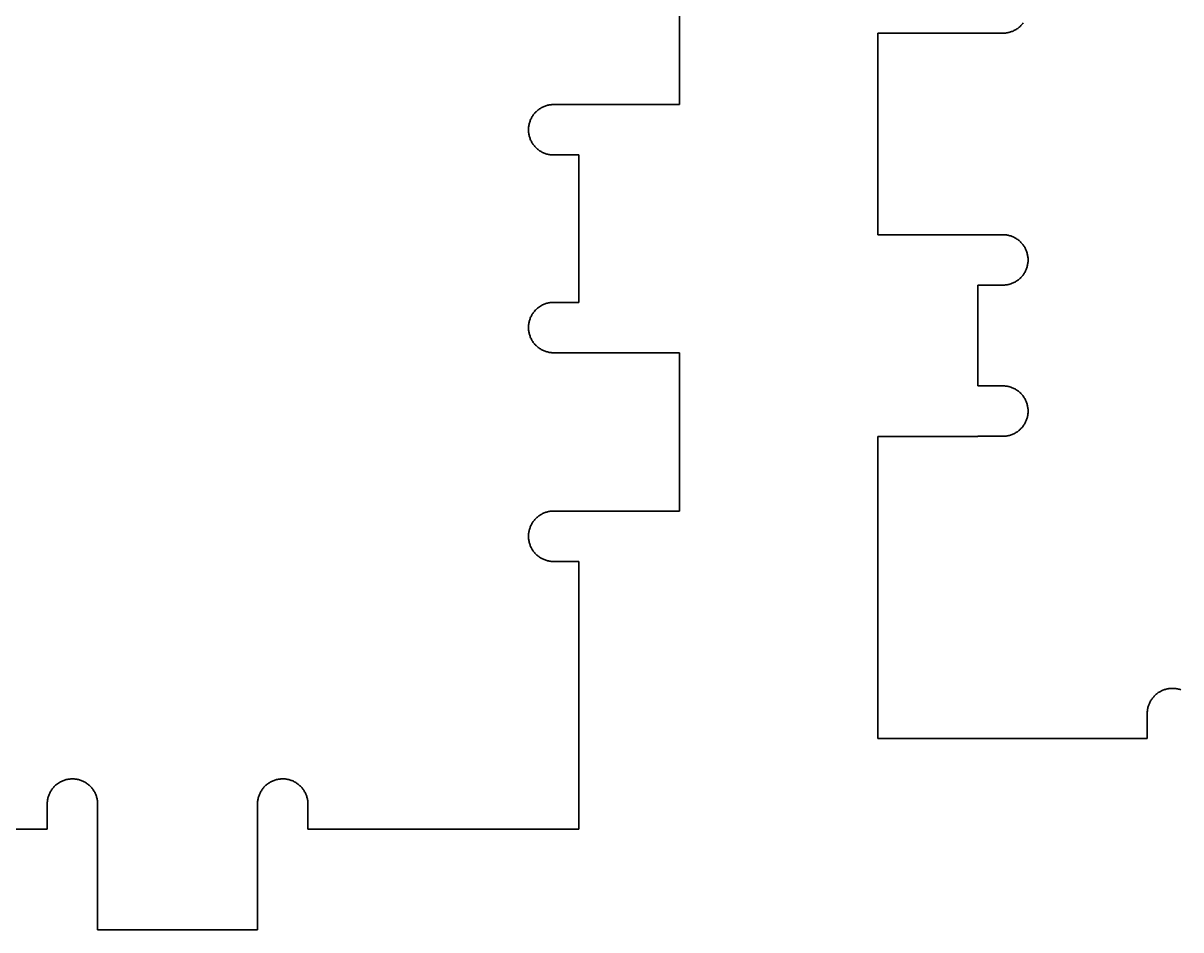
# Model space of a CAD drawing. Header units: millimetres. Extents: x -39.9 to 52, y -17.1 to 47.
# Drawn here: x -16.94 to 6.04, y 10.95 to 28.95 of the extents above; entities that cross this region are included whole.
import ezdxf

# ---------------------------------------------------------------- set-up
doc = ezdxf.new("R2010")
doc.units = ezdxf.units.MM
doc.layers.add('Outline', color=7, linetype='Continuous', true_color=0xffffff)

msp = doc.modelspace()

# ---------------------------------------------------------------- linework, layer by layer
at = {"layer": 'Outline', "color": 18, "lineweight": 35, "true_color": 0x000000}
for p, q in [((-3.912, 27.332), (-3.912, 30.525)), ((2.91, 28.955), (2.9, 28.941)), ((2.006, 28.749), (0.023, 28.749)), ((0.023, 28.749), (0.023, 24.749)), ((2.01, 28.749), (2.006, 28.749)), ((2.505, 28.749), (2.01, 28.749)), ((2.506, 28.749), (2.505, 28.749)), ((2.523, 28.749), (2.506, 28.749)), ((2.541, 28.75), (2.523, 28.749)), ((2.558, 28.751), (2.541, 28.75)), ((2.575, 28.754), (2.558, 28.751)), ((2.593, 28.756), (2.575, 28.754)), ((2.61, 28.76), (2.593, 28.756)), ((2.627, 28.764), (2.61, 28.76)), ((2.644, 28.768), (2.627, 28.764)), ((2.66, 28.773), (2.644, 28.768)), ((2.677, 28.779), (2.66, 28.773)), ((2.693, 28.785), (2.677, 28.779)), ((2.709, 28.792), (2.693, 28.785)), ((2.725, 28.799), (2.709, 28.792)), ((2.74, 28.807), (2.725, 28.799)), ((2.756, 28.816), (2.74, 28.807)), ((2.771, 28.825), (2.756, 28.816)), ((2.785, 28.834), (2.771, 28.825)), ((2.8, 28.844), (2.785, 28.834)), ((2.814, 28.855), (2.8, 28.844)), ((2.827, 28.866), (2.814, 28.855)), ((2.84, 28.877), (2.827, 28.866)), ((2.853, 28.889), (2.84, 28.877)), ((2.865, 28.901), (2.853, 28.889)), ((2.877, 28.914), (2.865, 28.901)), ((2.889, 28.927), (2.877, 28.914)), ((2.9, 28.941), (2.889, 28.927)), ((-6.832, 27.097), (-6.823, 27.111)), ((-6.823, 27.111), (-6.813, 27.126)), ((-6.813, 27.126), (-6.802, 27.14)), ((-6.802, 27.14), (-6.791, 27.153)), ((-6.791, 27.153), (-6.78, 27.166)), ((-6.78, 27.166), (-6.768, 27.179)), ((-6.768, 27.179), (-6.756, 27.191)), ((-6.756, 27.191), (-6.743, 27.203)), ((-6.743, 27.203), (-6.73, 27.215)), ((-6.73, 27.215), (-6.716, 27.226)), ((-6.716, 27.226), (-6.702, 27.236)), ((-6.702, 27.236), (-6.688, 27.246)), ((-6.688, 27.246), (-6.673, 27.256)), ((-6.673, 27.256), (-6.658, 27.265)), ((-6.658, 27.265), (-6.643, 27.273)), ((-6.643, 27.273), (-6.628, 27.281)), ((-6.628, 27.281), (-6.612, 27.289)), ((-6.612, 27.289), (-6.596, 27.295)), ((-6.596, 27.295), (-6.579, 27.302)), ((-6.579, 27.302), (-6.563, 27.307)), ((-6.563, 27.307), (-6.546, 27.312)), ((-6.546, 27.312), (-6.529, 27.317)), ((-6.529, 27.317), (-6.512, 27.321)), ((-6.512, 27.321), (-6.495, 27.324)), ((-6.495, 27.324), (-6.478, 27.327)), ((-6.478, 27.327), (-6.461, 27.329)), ((-6.461, 27.329), (-6.443, 27.331)), ((-6.443, 27.331), (-6.426, 27.332)), ((-6.426, 27.332), (-6.408, 27.332)), ((-6.408, 27.332), (-5.908, 27.332)), ((-5.908, 27.332), (-3.912, 27.332)), ((-6.907, 26.867), (-6.906, 26.884)), ((-6.906, 26.884), (-6.903, 26.901)), ((-6.903, 26.901), (-6.901, 26.919)), ((-6.901, 26.919), (-6.897, 26.936)), ((-6.897, 26.936), (-6.893, 26.953)), ((-6.893, 26.953), (-6.889, 26.97)), ((-6.889, 26.97), (-6.884, 26.986)), ((-6.884, 26.986), (-6.878, 27.003)), ((-6.878, 27.003), (-6.872, 27.019)), ((-6.872, 27.019), (-6.865, 27.035)), ((-6.865, 27.035), (-6.858, 27.051)), ((-6.858, 27.051), (-6.85, 27.066)), ((-6.85, 27.066), (-6.841, 27.082)), ((-6.841, 27.082), (-6.832, 27.097)), ((-6.908, 26.849), (-6.907, 26.867)), ((-6.908, 26.832), (-6.908, 26.849)), ((-6.908, 26.814), (-6.908, 26.832)), ((-6.907, 26.797), (-6.908, 26.814)), ((-6.905, 26.779), (-6.907, 26.797)), ((-6.903, 26.762), (-6.905, 26.779)), ((-6.901, 26.745), (-6.903, 26.762)), ((-6.897, 26.728), (-6.901, 26.745)), ((-6.893, 26.711), (-6.897, 26.728)), ((-6.889, 26.694), (-6.893, 26.711)), ((-6.884, 26.677), (-6.889, 26.694)), ((-6.878, 26.661), (-6.884, 26.677)), ((-6.872, 26.644), (-6.878, 26.661)), ((-6.865, 26.628), (-6.872, 26.644)), ((-6.858, 26.613), (-6.865, 26.628)), ((-6.85, 26.597), (-6.858, 26.613)), ((-6.841, 26.582), (-6.85, 26.597)), ((-6.832, 26.567), (-6.841, 26.582)), ((-6.823, 26.552), (-6.832, 26.567)), ((-6.813, 26.538), (-6.823, 26.552)), ((-6.802, 26.524), (-6.813, 26.538)), ((-6.791, 26.51), (-6.802, 26.524)), ((-6.78, 26.497), (-6.791, 26.51)), ((-6.768, 26.485), (-6.78, 26.497)), ((-6.756, 26.472), (-6.768, 26.485)), ((-6.743, 26.46), (-6.756, 26.472)), ((-6.73, 26.449), (-6.743, 26.46)), ((-6.716, 26.438), (-6.73, 26.449)), ((-6.702, 26.427), (-6.716, 26.438)), ((-6.688, 26.417), (-6.702, 26.427)), ((-6.673, 26.408), (-6.688, 26.417)), ((-6.658, 26.399), (-6.673, 26.408)), ((-6.643, 26.39), (-6.658, 26.399)), ((-6.627, 26.382), (-6.643, 26.39)), ((-6.612, 26.375), (-6.627, 26.382)), ((-6.596, 26.368), (-6.612, 26.375)), ((-6.579, 26.362), (-6.596, 26.368)), ((-6.563, 26.356), (-6.579, 26.362)), ((-6.546, 26.351), (-6.563, 26.356)), ((-6.529, 26.347), (-6.546, 26.351)), ((-6.512, 26.343), (-6.529, 26.347)), ((-6.495, 26.339), (-6.512, 26.343)), ((-6.478, 26.337), (-6.495, 26.339)), ((-6.461, 26.335), (-6.478, 26.337)), ((-6.443, 26.333), (-6.461, 26.335)), ((-6.426, 26.332), (-6.443, 26.333)), ((-6.408, 26.332), (-6.426, 26.332)), ((-5.912, 26.332), (-6.408, 26.332)), ((-5.912, 23.407), (-5.912, 26.332)), ((0.023, 24.749), (2.006, 24.749)), ((2.006, 24.749), (2.006, 24.749)), ((2.006, 24.749), (2.506, 24.749)), ((2.506, 24.749), (2.524, 24.749)), ((2.524, 24.749), (2.541, 24.748)), ((2.541, 24.748), (2.558, 24.746)), ((2.558, 24.746), (2.576, 24.744)), ((2.576, 24.744), (2.593, 24.741)), ((2.593, 24.741), (2.61, 24.738)), ((2.61, 24.738), (2.627, 24.734)), ((2.627, 24.734), (2.644, 24.729)), ((2.644, 24.729), (2.661, 24.724)), ((2.661, 24.724), (2.677, 24.719)), ((2.677, 24.719), (2.693, 24.712)), ((2.693, 24.712), (2.709, 24.705)), ((2.709, 24.705), (2.725, 24.698)), ((2.725, 24.698), (2.741, 24.69)), ((2.741, 24.69), (2.756, 24.682)), ((2.756, 24.682), (2.771, 24.673)), ((2.771, 24.673), (2.786, 24.663)), ((2.786, 24.663), (2.8, 24.653)), ((2.8, 24.653), (2.814, 24.643)), ((2.814, 24.643), (2.827, 24.632)), ((2.827, 24.632), (2.841, 24.62)), ((2.841, 24.62), (2.853, 24.608)), ((2.853, 24.608), (2.866, 24.596)), ((2.866, 24.596), (2.878, 24.583)), ((2.878, 24.583), (2.889, 24.57)), ((2.889, 24.57), (2.9, 24.556)), ((2.9, 24.556), (2.91, 24.543)), ((2.91, 24.543), (2.92, 24.528)), ((2.92, 24.528), (2.93, 24.514)), ((2.93, 24.514), (2.939, 24.499)), ((2.939, 24.499), (2.947, 24.483)), ((2.947, 24.483), (2.955, 24.468)), ((2.955, 24.468), (2.963, 24.452)), ((2.963, 24.452), (2.97, 24.436)), ((2.97, 24.436), (2.976, 24.42)), ((2.976, 24.42), (2.981, 24.403)), ((2.981, 24.403), (2.987, 24.386)), ((2.987, 24.386), (2.991, 24.37)), ((2.991, 24.37), (2.995, 24.353)), ((2.991, 24.128), (2.987, 24.111)), ((2.995, 24.145), (2.991, 24.128)), ((2.995, 24.353), (2.998, 24.335)), ((2.998, 24.162), (2.995, 24.145)), ((2.998, 24.335), (3.001, 24.318)), ((3.001, 24.179), (2.998, 24.162)), ((3.001, 24.318), (3.003, 24.301)), ((3.003, 24.196), (3.001, 24.179)), ((3.003, 24.301), (3.005, 24.284)), ((3.005, 24.214), (3.003, 24.196)), ((3.005, 24.284), (3.006, 24.266)), ((3.006, 24.231), (3.005, 24.214)), ((3.006, 24.266), (3.006, 24.249)), ((3.006, 24.249), (3.006, 24.231)), ((2.866, 23.901), (2.853, 23.889)), ((2.877, 23.914), (2.866, 23.901)), ((2.889, 23.927), (2.877, 23.914)), ((2.9, 23.941), (2.889, 23.927)), ((2.91, 23.955), (2.9, 23.941)), ((2.92, 23.969), (2.91, 23.955)), ((2.93, 23.984), (2.92, 23.969)), ((2.939, 23.999), (2.93, 23.984)), ((2.947, 24.014), (2.939, 23.999)), ((2.955, 24.03), (2.947, 24.014)), ((2.963, 24.045), (2.955, 24.03)), ((2.97, 24.061), (2.963, 24.045)), ((2.976, 24.078), (2.97, 24.061)), ((2.981, 24.094), (2.976, 24.078)), ((2.987, 24.111), (2.981, 24.094)), ((2.506, 23.749), (2.01, 23.749)), ((2.01, 23.749), (2.01, 21.749)), ((2.524, 23.749), (2.506, 23.749)), ((2.541, 23.75), (2.524, 23.749)), ((2.558, 23.752), (2.541, 23.75)), ((2.576, 23.754), (2.558, 23.752)), ((2.593, 23.756), (2.576, 23.754)), ((2.61, 23.76), (2.593, 23.756)), ((2.627, 23.764), (2.61, 23.76)), ((2.644, 23.768), (2.627, 23.764)), ((2.661, 23.773), (2.644, 23.768)), ((2.677, 23.779), (2.661, 23.773)), ((2.693, 23.785), (2.677, 23.779)), ((2.709, 23.792), (2.693, 23.785)), ((2.725, 23.799), (2.709, 23.792)), ((2.741, 23.807), (2.725, 23.799)), ((2.756, 23.816), (2.741, 23.807)), ((2.771, 23.825), (2.756, 23.816)), ((2.786, 23.834), (2.771, 23.825)), ((2.8, 23.844), (2.786, 23.834)), ((2.814, 23.855), (2.8, 23.844)), ((2.827, 23.866), (2.814, 23.855)), ((2.841, 23.877), (2.827, 23.866)), ((2.853, 23.889), (2.841, 23.877)), ((-6.813, 23.201), (-6.802, 23.215)), ((-6.802, 23.215), (-6.791, 23.228)), ((-6.791, 23.228), (-6.78, 23.242)), ((-6.78, 23.242), (-6.768, 23.254)), ((-6.768, 23.254), (-6.756, 23.267)), ((-6.756, 23.267), (-6.743, 23.279)), ((-6.743, 23.279), (-6.73, 23.29)), ((-6.73, 23.29), (-6.716, 23.301)), ((-6.716, 23.301), (-6.702, 23.311)), ((-6.702, 23.311), (-6.688, 23.321)), ((-6.688, 23.321), (-6.673, 23.331)), ((-6.673, 23.331), (-6.658, 23.34)), ((-6.658, 23.34), (-6.643, 23.348)), ((-6.643, 23.348), (-6.627, 23.356)), ((-6.627, 23.356), (-6.612, 23.364)), ((-6.612, 23.364), (-6.596, 23.371)), ((-6.596, 23.371), (-6.579, 23.377)), ((-6.579, 23.377), (-6.563, 23.382)), ((-6.563, 23.382), (-6.546, 23.388)), ((-6.546, 23.388), (-6.529, 23.392)), ((-6.529, 23.392), (-6.512, 23.396)), ((-6.512, 23.396), (-6.495, 23.399)), ((-6.495, 23.399), (-6.478, 23.402)), ((-6.478, 23.402), (-6.461, 23.404)), ((-6.461, 23.404), (-6.443, 23.406)), ((-6.443, 23.406), (-6.426, 23.407)), ((-6.426, 23.407), (-6.408, 23.407)), ((-6.408, 23.407), (-6.407, 23.407)), ((-6.407, 23.407), (-5.912, 23.407)), ((-6.905, 22.959), (-6.903, 22.977)), ((-6.903, 22.977), (-6.901, 22.994)), ((-6.901, 22.994), (-6.897, 23.011)), ((-6.897, 23.011), (-6.893, 23.028)), ((-6.893, 23.028), (-6.889, 23.045)), ((-6.889, 23.045), (-6.884, 23.062)), ((-6.884, 23.062), (-6.878, 23.078)), ((-6.878, 23.078), (-6.872, 23.094)), ((-6.872, 23.094), (-6.865, 23.11)), ((-6.865, 23.11), (-6.858, 23.126)), ((-6.858, 23.126), (-6.85, 23.142)), ((-6.85, 23.142), (-6.841, 23.157)), ((-6.841, 23.157), (-6.832, 23.172)), ((-6.832, 23.172), (-6.823, 23.187)), ((-6.823, 23.187), (-6.813, 23.201)), ((-6.908, 22.925), (-6.907, 22.942)), ((-6.908, 22.907), (-6.908, 22.925)), ((-6.908, 22.89), (-6.908, 22.907)), ((-6.907, 22.872), (-6.908, 22.89)), ((-6.907, 22.942), (-6.905, 22.959)), ((-6.906, 22.855), (-6.907, 22.872)), ((-6.903, 22.838), (-6.906, 22.855)), ((-6.901, 22.82), (-6.903, 22.838)), ((-6.897, 22.803), (-6.901, 22.82)), ((-6.893, 22.786), (-6.897, 22.803)), ((-6.889, 22.769), (-6.893, 22.786)), ((-6.884, 22.753), (-6.889, 22.769)), ((-6.878, 22.736), (-6.884, 22.753)), ((-6.872, 22.72), (-6.878, 22.736)), ((-6.865, 22.704), (-6.872, 22.72)), ((-6.858, 22.688), (-6.865, 22.704)), ((-6.85, 22.672), (-6.858, 22.688)), ((-6.841, 22.657), (-6.85, 22.672)), ((-6.832, 22.642), (-6.841, 22.657)), ((-6.823, 22.628), (-6.832, 22.642)), ((-6.813, 22.613), (-6.823, 22.628)), ((-6.802, 22.599), (-6.813, 22.613)), ((-6.791, 22.586), (-6.802, 22.599)), ((-6.78, 22.573), (-6.791, 22.586)), ((-6.768, 22.56), (-6.78, 22.573)), ((-6.756, 22.548), (-6.768, 22.56)), ((-6.743, 22.536), (-6.756, 22.548)), ((-6.73, 22.524), (-6.743, 22.536)), ((-6.716, 22.513), (-6.73, 22.524)), ((-6.702, 22.503), (-6.716, 22.513)), ((-6.688, 22.493), (-6.702, 22.503)), ((-6.673, 22.483), (-6.688, 22.493)), ((-6.658, 22.474), (-6.673, 22.483)), ((-6.643, 22.466), (-6.658, 22.474)), ((-6.627, 22.458), (-6.643, 22.466)), ((-6.612, 22.45), (-6.627, 22.458)), ((-6.596, 22.444), (-6.612, 22.45)), ((-6.579, 22.437), (-6.596, 22.444)), ((-6.563, 22.432), (-6.579, 22.437)), ((-6.546, 22.427), (-6.563, 22.432)), ((-6.529, 22.422), (-6.546, 22.427)), ((-6.512, 22.418), (-6.529, 22.422)), ((-6.495, 22.415), (-6.512, 22.418)), ((-6.478, 22.412), (-6.495, 22.415)), ((-6.461, 22.41), (-6.478, 22.412)), ((-6.443, 22.408), (-6.461, 22.41)), ((-6.426, 22.408), (-6.443, 22.408)), ((-6.408, 22.407), (-6.426, 22.408)), ((-5.908, 22.407), (-6.408, 22.407)), ((-6.408, 22.407), (-6.408, 22.407)), ((-3.912, 22.407), (-5.908, 22.407)), ((-3.912, 19.265), (-3.912, 22.407)), ((2.01, 21.749), (2.506, 21.749)), ((2.506, 21.749), (2.506, 21.749)), ((2.506, 21.749), (2.524, 21.748)), ((2.524, 21.748), (2.541, 21.747)), ((2.541, 21.747), (2.558, 21.746)), ((2.558, 21.746), (2.576, 21.744)), ((2.576, 21.744), (2.593, 21.741)), ((2.593, 21.741), (2.61, 21.738)), ((2.61, 21.738), (2.627, 21.734)), ((2.627, 21.734), (2.644, 21.729)), ((2.644, 21.729), (2.661, 21.724)), ((2.661, 21.724), (2.677, 21.718)), ((2.677, 21.718), (2.693, 21.712)), ((2.693, 21.712), (2.709, 21.705)), ((2.709, 21.705), (2.725, 21.698)), ((2.725, 21.698), (2.741, 21.69)), ((2.741, 21.69), (2.756, 21.682)), ((2.756, 21.682), (2.771, 21.673)), ((2.771, 21.673), (2.786, 21.663)), ((2.786, 21.663), (2.8, 21.653)), ((2.8, 21.653), (2.814, 21.643)), ((2.814, 21.643), (2.827, 21.632)), ((2.827, 21.632), (2.841, 21.62)), ((2.841, 21.62), (2.853, 21.608)), ((2.853, 21.608), (2.866, 21.596)), ((2.866, 21.596), (2.878, 21.583)), ((2.878, 21.583), (2.889, 21.57)), ((2.889, 21.57), (2.9, 21.556)), ((2.9, 21.556), (2.91, 21.542)), ((2.91, 21.542), (2.921, 21.528)), ((2.921, 21.528), (2.93, 21.514)), ((2.93, 21.514), (2.939, 21.499)), ((2.939, 21.499), (2.947, 21.483)), ((2.947, 21.483), (2.955, 21.468)), ((2.955, 21.468), (2.963, 21.452)), ((2.963, 21.452), (2.97, 21.436)), ((2.97, 21.436), (2.976, 21.42)), ((2.976, 21.42), (2.982, 21.403)), ((2.982, 21.403), (2.987, 21.386)), ((2.987, 21.386), (2.991, 21.37)), ((2.991, 21.37), (2.995, 21.353)), ((2.995, 21.147), (2.992, 21.13)), ((2.995, 21.353), (2.998, 21.335)), ((2.999, 21.164), (2.995, 21.147)), ((2.998, 21.335), (3.001, 21.318)), ((3.001, 21.181), (2.999, 21.164)), ((3.001, 21.318), (3.003, 21.301)), ((3.003, 21.197), (3.001, 21.181)), ((3.003, 21.301), (3.005, 21.284)), ((3.005, 21.215), (3.003, 21.197)), ((3.005, 21.284), (3.006, 21.266)), ((3.006, 21.232), (3.005, 21.215)), ((3.006, 21.266), (3.006, 21.249)), ((3.006, 21.249), (3.006, 21.232)), ((2.871, 20.907), (2.859, 20.895)), ((2.883, 20.92), (2.871, 20.907)), ((2.894, 20.933), (2.883, 20.92)), ((2.904, 20.946), (2.894, 20.933)), ((2.914, 20.96), (2.904, 20.946)), ((2.924, 20.974), (2.914, 20.96)), ((2.933, 20.989), (2.924, 20.974)), ((2.942, 21.004), (2.933, 20.989)), ((2.95, 21.019), (2.942, 21.004)), ((2.957, 21.034), (2.95, 21.019)), ((2.965, 21.049), (2.957, 21.034)), ((2.971, 21.065), (2.965, 21.049)), ((2.977, 21.081), (2.971, 21.065)), ((2.983, 21.097), (2.977, 21.081)), ((2.987, 21.114), (2.983, 21.097)), ((2.992, 21.13), (2.987, 21.114)), ((2.01, 20.748), (0.023, 20.748)), ((0.023, 20.748), (0.023, 14.749)), ((2.505, 20.749), (2.01, 20.749)), ((2.01, 20.749), (2.01, 20.748)), ((2.506, 20.749), (2.505, 20.749)), ((2.523, 20.749), (2.506, 20.749)), ((2.54, 20.75), (2.523, 20.749)), ((2.557, 20.751), (2.54, 20.75)), ((2.574, 20.753), (2.557, 20.751)), ((2.591, 20.756), (2.574, 20.753)), ((2.607, 20.759), (2.591, 20.756)), ((2.624, 20.763), (2.607, 20.759)), ((2.641, 20.767), (2.624, 20.763)), ((2.657, 20.772), (2.641, 20.767)), ((2.673, 20.778), (2.657, 20.772)), ((2.689, 20.784), (2.673, 20.778)), ((2.705, 20.79), (2.689, 20.784)), ((2.721, 20.797), (2.705, 20.79)), ((2.736, 20.805), (2.721, 20.797)), ((2.751, 20.813), (2.736, 20.805)), ((2.766, 20.821), (2.751, 20.813)), ((2.78, 20.831), (2.766, 20.821)), ((2.794, 20.84), (2.78, 20.831)), ((2.808, 20.85), (2.794, 20.84)), ((2.821, 20.861), (2.808, 20.85)), ((2.834, 20.872), (2.821, 20.861)), ((2.847, 20.883), (2.834, 20.872)), ((2.859, 20.895), (2.847, 20.883)), ((-6.813, 19.058), (-6.802, 19.072)), ((-6.802, 19.072), (-6.791, 19.086)), ((-6.791, 19.086), (-6.78, 19.099)), ((-6.78, 19.099), (-6.768, 19.112)), ((-6.768, 19.112), (-6.756, 19.124)), ((-6.756, 19.124), (-6.743, 19.136)), ((-6.743, 19.136), (-6.73, 19.147)), ((-6.73, 19.147), (-6.716, 19.158)), ((-6.716, 19.158), (-6.702, 19.169)), ((-6.702, 19.169), (-6.688, 19.179)), ((-6.688, 19.179), (-6.673, 19.188)), ((-6.673, 19.188), (-6.658, 19.197)), ((-6.658, 19.197), (-6.643, 19.206)), ((-6.643, 19.206), (-6.628, 19.214)), ((-6.628, 19.214), (-6.612, 19.221)), ((-6.612, 19.221), (-6.596, 19.228)), ((-6.596, 19.228), (-6.579, 19.234)), ((-6.579, 19.234), (-6.563, 19.24)), ((-6.563, 19.24), (-6.546, 19.245)), ((-6.546, 19.245), (-6.529, 19.25)), ((-6.529, 19.25), (-6.512, 19.254)), ((-6.512, 19.254), (-6.495, 19.257)), ((-6.495, 19.257), (-6.478, 19.26)), ((-6.478, 19.26), (-6.461, 19.262)), ((-6.461, 19.262), (-6.443, 19.263)), ((-6.443, 19.263), (-6.426, 19.264)), ((-6.426, 19.264), (-6.408, 19.265)), ((-6.408, 19.265), (-5.912, 19.265)), ((-5.912, 19.265), (-5.908, 19.265)), ((-5.908, 19.265), (-3.912, 19.265)), ((-6.903, 18.834), (-6.901, 18.851)), ((-6.901, 18.851), (-6.897, 18.868)), ((-6.897, 18.868), (-6.893, 18.885)), ((-6.893, 18.885), (-6.889, 18.902)), ((-6.889, 18.902), (-6.884, 18.919)), ((-6.884, 18.919), (-6.878, 18.935)), ((-6.878, 18.935), (-6.872, 18.952)), ((-6.872, 18.952), (-6.865, 18.968)), ((-6.865, 18.968), (-6.858, 18.984)), ((-6.858, 18.984), (-6.85, 18.999)), ((-6.85, 18.999), (-6.841, 19.014)), ((-6.841, 19.014), (-6.832, 19.029)), ((-6.832, 19.029), (-6.823, 19.044)), ((-6.823, 19.044), (-6.813, 19.058)), ((-6.908, 18.782), (-6.907, 18.799)), ((-6.908, 18.764), (-6.908, 18.782)), ((-6.908, 18.747), (-6.908, 18.764)), ((-6.907, 18.729), (-6.908, 18.747)), ((-6.907, 18.799), (-6.906, 18.817)), ((-6.905, 18.712), (-6.907, 18.729)), ((-6.906, 18.817), (-6.903, 18.834)), ((-6.903, 18.695), (-6.905, 18.712)), ((-6.901, 18.678), (-6.903, 18.695)), ((-6.897, 18.66), (-6.901, 18.678)), ((-6.893, 18.643), (-6.897, 18.66)), ((-6.889, 18.627), (-6.893, 18.643)), ((-6.884, 18.61), (-6.889, 18.627)), ((-6.878, 18.593), (-6.884, 18.61)), ((-6.872, 18.577), (-6.878, 18.593)), ((-6.865, 18.561), (-6.872, 18.577)), ((-6.858, 18.545), (-6.865, 18.561)), ((-6.85, 18.53), (-6.858, 18.545)), ((-6.841, 18.514), (-6.85, 18.53)), ((-6.832, 18.499), (-6.841, 18.514)), ((-6.823, 18.485), (-6.832, 18.499)), ((-6.813, 18.471), (-6.823, 18.485)), ((-6.802, 18.457), (-6.813, 18.471)), ((-6.791, 18.443), (-6.802, 18.457)), ((-6.78, 18.43), (-6.791, 18.443)), ((-6.768, 18.417), (-6.78, 18.43)), ((-6.756, 18.405), (-6.768, 18.417)), ((-6.743, 18.393), (-6.756, 18.405)), ((-6.73, 18.381), (-6.743, 18.393)), ((-6.716, 18.37), (-6.73, 18.381)), ((-6.702, 18.36), (-6.716, 18.37)), ((-6.688, 18.35), (-6.702, 18.36)), ((-6.673, 18.34), (-6.688, 18.35)), ((-6.658, 18.331), (-6.673, 18.34)), ((-6.643, 18.323), (-6.658, 18.331)), ((-6.627, 18.315), (-6.643, 18.323)), ((-6.612, 18.308), (-6.627, 18.315)), ((-6.596, 18.301), (-6.612, 18.308)), ((-6.579, 18.295), (-6.596, 18.301)), ((-6.563, 18.289), (-6.579, 18.295)), ((-6.546, 18.284), (-6.563, 18.289)), ((-6.529, 18.279), (-6.546, 18.284)), ((-6.512, 18.275), (-6.529, 18.279)), ((-6.495, 18.272), (-6.512, 18.275)), ((-6.478, 18.269), (-6.495, 18.272)), ((-6.461, 18.267), (-6.478, 18.269)), ((-6.443, 18.266), (-6.461, 18.267)), ((-6.426, 18.265), (-6.443, 18.266)), ((-6.408, 18.264), (-6.426, 18.265)), ((-5.912, 18.264), (-6.408, 18.264)), ((-5.912, 12.954), (-5.912, 18.264)), ((5.536, 15.618), (5.55, 15.629)), ((5.55, 15.629), (5.563, 15.64)), ((5.563, 15.64), (5.577, 15.651)), ((5.577, 15.651), (5.591, 15.661)), ((5.591, 15.661), (5.606, 15.67)), ((5.606, 15.67), (5.621, 15.679)), ((5.621, 15.679), (5.636, 15.687)), ((5.636, 15.687), (5.652, 15.695)), ((5.652, 15.695), (5.668, 15.703)), ((5.668, 15.703), (5.684, 15.71)), ((5.684, 15.71), (5.7, 15.716)), ((5.7, 15.716), (5.716, 15.722)), ((5.716, 15.722), (5.733, 15.727)), ((5.733, 15.727), (5.75, 15.731)), ((5.75, 15.731), (5.767, 15.735)), ((5.767, 15.735), (5.784, 15.738)), ((5.784, 15.738), (5.801, 15.741)), ((5.801, 15.741), (5.819, 15.743)), ((5.819, 15.743), (5.836, 15.745)), ((5.836, 15.745), (5.853, 15.746)), ((5.853, 15.746), (5.871, 15.746)), ((5.871, 15.746), (5.888, 15.746)), ((5.888, 15.746), (5.905, 15.745)), ((5.905, 15.745), (5.922, 15.743)), ((5.922, 15.743), (5.939, 15.741)), ((5.939, 15.741), (5.956, 15.739)), ((5.956, 15.739), (5.973, 15.736)), ((5.973, 15.736), (5.989, 15.732)), ((5.989, 15.732), (6.006, 15.728)), ((6.006, 15.728), (6.022, 15.723)), ((6.022, 15.723), (6.038, 15.717)), ((5.39, 15.384), (5.396, 15.401)), ((5.396, 15.401), (5.401, 15.417)), ((5.401, 15.417), (5.407, 15.433)), ((5.407, 15.433), (5.414, 15.449)), ((5.414, 15.449), (5.422, 15.465)), ((5.422, 15.465), (5.43, 15.481)), ((5.43, 15.481), (5.438, 15.496)), ((5.438, 15.496), (5.447, 15.511)), ((5.447, 15.511), (5.457, 15.526)), ((5.457, 15.526), (5.467, 15.54)), ((5.467, 15.54), (5.477, 15.554)), ((5.477, 15.554), (5.488, 15.567)), ((5.488, 15.567), (5.499, 15.581)), ((5.499, 15.581), (5.511, 15.593)), ((5.511, 15.593), (5.524, 15.606)), ((5.524, 15.606), (5.536, 15.618)), ((5.371, 15.264), (5.372, 15.281)), ((5.371, 15.246), (5.371, 15.264)), ((5.371, 14.749), (5.371, 15.246)), ((5.372, 15.281), (5.374, 15.298)), ((5.374, 15.298), (5.376, 15.316)), ((5.376, 15.316), (5.379, 15.333)), ((5.379, 15.333), (5.382, 15.35)), ((5.382, 15.35), (5.386, 15.367)), ((5.386, 15.367), (5.39, 15.384)), ((0.023, 14.749), (5.371, 14.749)), ((-16.33, 13.785), (-16.318, 13.798)), ((-16.318, 13.798), (-16.306, 13.81)), ((-16.306, 13.81), (-16.293, 13.822)), ((-16.293, 13.822), (-16.28, 13.833)), ((-16.28, 13.833), (-16.266, 13.844)), ((-16.266, 13.844), (-16.252, 13.855)), ((-16.252, 13.855), (-16.238, 13.865)), ((-16.238, 13.865), (-16.224, 13.874)), ((-16.224, 13.874), (-16.209, 13.883)), ((-16.209, 13.883), (-16.193, 13.892)), ((-16.193, 13.892), (-16.178, 13.9)), ((-16.178, 13.9), (-16.162, 13.907)), ((-16.162, 13.907), (-16.146, 13.914)), ((-16.146, 13.914), (-16.13, 13.92)), ((-16.13, 13.92), (-16.113, 13.926)), ((-16.113, 13.926), (-16.096, 13.931)), ((-16.096, 13.931), (-16.08, 13.935)), ((-16.08, 13.935), (-16.063, 13.939)), ((-16.063, 13.939), (-16.045, 13.943)), ((-16.045, 13.943), (-16.028, 13.945)), ((-16.028, 13.945), (-16.011, 13.947)), ((-16.011, 13.947), (-15.993, 13.949)), ((-15.993, 13.949), (-15.976, 13.95)), ((-15.976, 13.95), (-15.959, 13.95)), ((-15.959, 13.95), (-15.941, 13.95)), ((-15.941, 13.95), (-15.924, 13.949)), ((-15.924, 13.949), (-15.906, 13.947)), ((-15.906, 13.947), (-15.889, 13.945)), ((-15.889, 13.945), (-15.872, 13.943)), ((-15.872, 13.943), (-15.855, 13.939)), ((-15.855, 13.939), (-15.838, 13.935)), ((-15.838, 13.935), (-15.821, 13.931)), ((-15.821, 13.931), (-15.804, 13.926)), ((-15.804, 13.926), (-15.788, 13.92)), ((-15.788, 13.92), (-15.771, 13.914)), ((-15.771, 13.914), (-15.755, 13.907)), ((-15.755, 13.907), (-15.739, 13.9)), ((-15.739, 13.9), (-15.724, 13.892)), ((-15.724, 13.892), (-15.709, 13.883)), ((-15.709, 13.883), (-15.694, 13.874)), ((-15.694, 13.874), (-15.679, 13.865)), ((-15.679, 13.865), (-15.665, 13.855)), ((-15.665, 13.855), (-15.651, 13.844)), ((-15.651, 13.844), (-15.637, 13.833)), ((-15.637, 13.833), (-15.624, 13.822)), ((-15.624, 13.822), (-15.611, 13.81)), ((-15.611, 13.81), (-15.599, 13.798)), ((-15.599, 13.798), (-15.587, 13.785)), ((-12.157, 13.785), (-12.145, 13.797)), ((-12.145, 13.797), (-12.133, 13.81)), ((-12.133, 13.81), (-12.12, 13.822)), ((-12.12, 13.822), (-12.107, 13.833)), ((-12.107, 13.833), (-12.093, 13.844)), ((-12.093, 13.844), (-12.079, 13.855)), ((-12.079, 13.855), (-12.065, 13.865)), ((-12.065, 13.865), (-12.05, 13.874)), ((-12.05, 13.874), (-12.035, 13.883)), ((-12.035, 13.883), (-12.02, 13.892)), ((-12.02, 13.892), (-12.005, 13.9)), ((-12.005, 13.9), (-11.989, 13.907)), ((-11.989, 13.907), (-11.973, 13.914)), ((-11.973, 13.914), (-11.957, 13.92)), ((-11.957, 13.92), (-11.94, 13.926)), ((-11.94, 13.926), (-11.923, 13.931)), ((-11.923, 13.931), (-11.906, 13.935)), ((-11.906, 13.935), (-11.889, 13.939)), ((-11.889, 13.939), (-11.872, 13.943)), ((-11.872, 13.943), (-11.855, 13.945)), ((-11.855, 13.945), (-11.838, 13.947)), ((-11.838, 13.947), (-11.82, 13.949)), ((-11.82, 13.949), (-11.803, 13.95)), ((-11.803, 13.95), (-11.786, 13.95)), ((-11.786, 13.95), (-11.769, 13.95)), ((-11.769, 13.95), (-11.751, 13.949)), ((-11.751, 13.949), (-11.734, 13.948)), ((-11.734, 13.948), (-11.717, 13.946)), ((-11.717, 13.946), (-11.701, 13.943)), ((-11.701, 13.943), (-11.684, 13.94)), ((-11.684, 13.94), (-11.667, 13.936)), ((-11.667, 13.936), (-11.651, 13.932)), ((-11.651, 13.932), (-11.634, 13.927)), ((-11.634, 13.927), (-11.618, 13.921)), ((-11.618, 13.921), (-11.602, 13.915)), ((-11.602, 13.915), (-11.586, 13.909)), ((-11.586, 13.909), (-11.571, 13.902)), ((-11.571, 13.902), (-11.556, 13.894)), ((-11.556, 13.894), (-11.541, 13.886)), ((-11.541, 13.886), (-11.526, 13.877)), ((-11.526, 13.877), (-11.511, 13.868)), ((-11.511, 13.868), (-11.497, 13.859)), ((-11.497, 13.859), (-11.483, 13.848)), ((-11.483, 13.848), (-11.47, 13.838)), ((-11.47, 13.838), (-11.457, 13.827)), ((-11.457, 13.827), (-11.444, 13.815)), ((-11.444, 13.815), (-11.432, 13.804)), ((-11.432, 13.804), (-11.42, 13.791)), ((-11.42, 13.791), (-11.409, 13.779)), ((-16.448, 13.554), (-16.444, 13.571)), ((-16.444, 13.571), (-16.439, 13.588)), ((-16.439, 13.588), (-16.434, 13.605)), ((-16.434, 13.605), (-16.429, 13.621)), ((-16.429, 13.621), (-16.422, 13.638)), ((-16.422, 13.638), (-16.415, 13.654)), ((-16.415, 13.654), (-16.408, 13.669)), ((-16.408, 13.669), (-16.4, 13.685)), ((-16.4, 13.685), (-16.392, 13.7)), ((-16.392, 13.7), (-16.383, 13.715)), ((-16.383, 13.715), (-16.373, 13.73)), ((-16.373, 13.73), (-16.363, 13.744)), ((-16.363, 13.744), (-16.353, 13.758)), ((-16.353, 13.758), (-16.342, 13.772)), ((-16.342, 13.772), (-16.33, 13.785)), ((-15.587, 13.785), (-15.576, 13.772)), ((-15.576, 13.772), (-15.565, 13.758)), ((-15.565, 13.758), (-15.554, 13.744)), ((-15.554, 13.744), (-15.544, 13.73)), ((-15.544, 13.73), (-15.535, 13.715)), ((-15.535, 13.715), (-15.526, 13.7)), ((-15.526, 13.7), (-15.517, 13.685)), ((-15.517, 13.685), (-15.509, 13.669)), ((-15.509, 13.669), (-15.502, 13.654)), ((-15.502, 13.654), (-15.495, 13.638)), ((-15.495, 13.638), (-15.489, 13.621)), ((-15.489, 13.621), (-15.483, 13.605)), ((-15.483, 13.605), (-15.478, 13.588)), ((-15.478, 13.588), (-15.474, 13.571)), ((-15.474, 13.571), (-15.47, 13.554)), ((-12.274, 13.554), (-12.271, 13.571)), ((-12.271, 13.571), (-12.266, 13.588)), ((-12.266, 13.588), (-12.261, 13.605)), ((-12.261, 13.605), (-12.255, 13.621)), ((-12.255, 13.621), (-12.249, 13.638)), ((-12.249, 13.638), (-12.242, 13.654)), ((-12.242, 13.654), (-12.235, 13.669)), ((-12.235, 13.669), (-12.227, 13.685)), ((-12.227, 13.685), (-12.218, 13.7)), ((-12.218, 13.7), (-12.209, 13.715)), ((-12.209, 13.715), (-12.2, 13.73)), ((-12.2, 13.73), (-12.19, 13.744)), ((-12.19, 13.744), (-12.179, 13.758)), ((-12.179, 13.758), (-12.168, 13.772)), ((-12.168, 13.772), (-12.157, 13.785)), ((-11.409, 13.779), (-11.398, 13.766)), ((-11.398, 13.766), (-11.387, 13.752)), ((-11.387, 13.752), (-11.377, 13.738)), ((-11.377, 13.738), (-11.367, 13.724)), ((-11.367, 13.724), (-11.358, 13.71)), ((-11.358, 13.71), (-11.35, 13.695)), ((-11.35, 13.695), (-11.342, 13.68)), ((-11.342, 13.68), (-11.334, 13.665)), ((-11.334, 13.665), (-11.327, 13.649)), ((-11.327, 13.649), (-11.32, 13.633)), ((-11.32, 13.633), (-11.314, 13.617)), ((-11.314, 13.617), (-11.309, 13.601)), ((-11.309, 13.601), (-11.304, 13.585)), ((-11.304, 13.585), (-11.3, 13.568)), ((-11.3, 13.568), (-11.296, 13.552)), ((-16.459, 13.468), (-16.458, 13.485)), ((-16.459, 13.45), (-16.459, 13.468)), ((-16.459, 12.954), (-16.459, 13.45)), ((-16.458, 13.485), (-16.456, 13.503)), ((-16.456, 13.503), (-16.454, 13.52)), ((-16.454, 13.52), (-16.451, 13.537)), ((-16.451, 13.537), (-16.448, 13.554)), ((-15.47, 13.554), (-15.466, 13.537)), ((-15.466, 13.537), (-15.464, 13.52)), ((-15.464, 13.52), (-15.461, 13.503)), ((-15.461, 13.503), (-15.46, 13.485)), ((-15.46, 13.485), (-15.459, 13.468)), ((-15.459, 13.468), (-15.459, 13.45)), ((-15.459, 13.45), (-15.459, 12.954)), ((-12.286, 12.95), (-12.286, 13.45)), ((-12.286, 13.45), (-12.285, 13.45)), ((-12.285, 13.468), (-12.284, 13.485)), ((-12.285, 13.45), (-12.285, 13.468)), ((-12.284, 13.485), (-12.283, 13.503)), ((-12.283, 13.503), (-12.281, 13.52)), ((-12.281, 13.52), (-12.278, 13.537)), ((-12.278, 13.537), (-12.274, 13.554)), ((-11.296, 13.552), (-11.293, 13.535)), ((-11.293, 13.535), (-11.29, 13.518)), ((-11.29, 13.518), (-11.288, 13.501)), ((-11.288, 13.501), (-11.287, 13.484)), ((-11.287, 13.484), (-11.286, 13.467)), ((-11.286, 13.467), (-11.286, 13.45)), ((-11.286, 13.45), (-11.286, 13.449)), ((-11.286, 13.449), (-11.286, 12.954)), ((-19.349, 12.954), (-16.459, 12.954)), ((-15.459, 12.954), (-15.459, 10.954)), ((-12.285, 12.95), (-12.286, 12.95)), ((-12.285, 10.954), (-12.285, 12.95)), ((-11.286, 12.954), (-5.912, 12.954)), ((-15.459, 10.954), (-12.285, 10.954))]:
    msp.add_line(p, q, dxfattribs=at)

doc.saveas('drawing.dxf')
